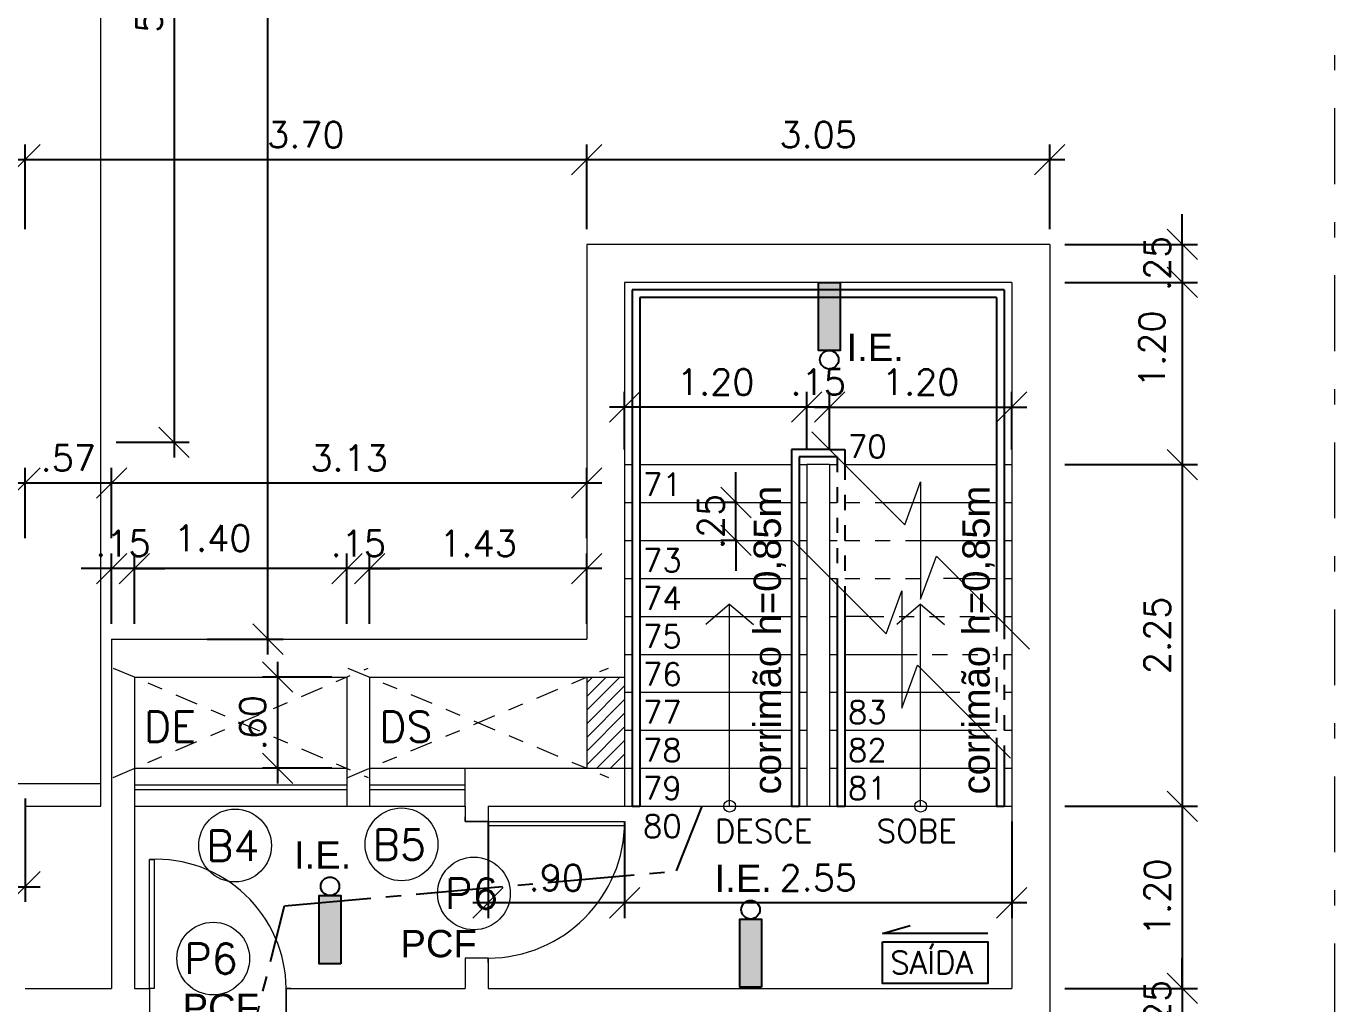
# Model space of a CAD drawing. Header units: millimetres. Extents: x 521 to 1055, y 261 to 520.
# Drawn here: x 616.32 to 624.94, y 403.8 to 410.23 of the extents above; entities that cross this region are included whole.
import ezdxf

# ---------------------------------------------------------------- set-up
doc = ezdxf.new("R2010")
doc.units = ezdxf.units.MM
for name, pattern in [('CENTER2', [28.575, 19.05, -3.175, 3.175, -3.175]), ('CONTINU', [0]), ('DASHDOT', [1, 0.5, -0.25, 0, -0.25]), ('DASHDOTX2', [2, 1, -0.5, 0, -0.5])]:
    doc.linetypes.add(name, pattern=pattern)
doc.layers.add('0.1', color=8, linetype='Continuous', lineweight=13)
doc.layers.add('ppci', color=8, linetype='Continuous')
doc.styles.add('80X50', font='romans.shx')
doc.styles.add('ROMANS', font='romans')
doc.styles.get("Standard").update_dxf_attribs({"font": 'romans.shx'})
doc.styles.add('STYLE1', font='sanss___.ttf')
doc.dimstyles.new('Fares Eng - 50', dxfattribs={"dimscale": 2, "dimtxt": 0.085, "dimasz": 0.1, "dimexe": 0.05, "dimexo": 0.05, "dimgap": 0.04, "dimtad": 1, "dimzin": 4, "dimdsep": 46, "dimtxsty": 'ROMANS', "dimblk1": 'OBLIQUE', "dimblk2": 'OBLIQUE', "dimsah": 1, "dimcen": 0.05, "dimdle": 0.05, "dimclrd": 8, "dimclre": 8, "dimclrt": 8, "dimaunit": 1, "dimadec": 0, "dimazin": 0, "dimtfac": 1, "dimtix": 1, "dimtmove": 2, "dimatfit": 0, "dimldrblk": 'OPEN90', "dimfxl": 1, "dimtolj": 1, "dimtzin": 0, "dimarcsym": 0})

# ---------------------------------------------------------------- blocks, each defined once
blk = doc.blocks.new('P90')
for points in [[(0.075, 0.93), (0.075, 0.9), (-0.075, 0.9), (-0.075, 0.93)], [(0.075, -0.03), (0.075, 0), (-0.075, 0), (-0.075, -0.03)]]:
    blk.add_lwpolyline(points)
blk.add_lwpolyline([(0.975, 0.87), (0.075, 0.87), (0.075, 0.9), (0.975, 0.9)], close=True)
at = {"color": 8}
blk.add_arc((0.075, 0.9), 0.9, 270, 0, dxfattribs=at)
blk = doc.blocks.new('_OBLIQUE')
at = {"color": 0, "linetype": 'ByBlock'}
blk.add_line((-0.5, -0.5), (0.5, 0.5), dxfattribs=at)
blk = doc.blocks.new('*D690')
at = {"layer": '0.1', "color": 8, "linetype": 'CONTINU', "lineweight": -2, "transparency": 16777216}
for p, q in [((623.935, 408.7965), (623.935, 408.9965)), ((623.1614, 408.7965), (624.035, 408.7965)), ((623.935, 408.7965), (623.935, 408.5465)), ((623.1614, 408.5465), (624.035, 408.5465)), ((623.935, 408.5465), (623.935, 408.3465))]:
    blk.add_line(p, q, dxfattribs=at)
at = {"layer": 'DEFPOINTS', "color": 0, "linetype": 'CONTINU', "lineweight": -2, "transparency": 16777216}
for p in [(623.0614, 408.7965), (623.0614, 408.5465), (623.935, 408.5465)]:
    blk.add_point(p, dxfattribs=at)
at = {"layer": '0.1', "color": 8, "linetype": 'CONTINU', "lineweight": -2, "transparency": 16777216, "xscale": 0.2, "yscale": 0.2, "zscale": 0.2}
for p, rotation in [((623.935, 408.7965), 270), ((623.935, 408.5465), 90)]:
    blk.add_blockref('_OBLIQUE', p, dxfattribs=dict(at, rotation=rotation))
at = {"layer": '0.1', "color": 8, "linetype": 'CONTINU', "transparency": 16777216, "insert": (623.77, 408.6715), "char_height": 0.17, "attachment_point": 5, "rotation": 90, "style": 'ROMANS'}
blk.add_mtext('\\A1;.25', dxfattribs=at)
blk = doc.blocks.new('_Open90')
at = {"color": 0, "linetype": 'ByBlock', "lineweight": -2}
for p, q in [((-0.5, 0.5), (0, 0)), ((0, 0), (-1, 0)), ((0, 0), (-0.5, -0.5))]:
    blk.add_line(p, q, dxfattribs=at)
blk = doc.blocks.new('*D691')
at = {"layer": '0.1', "color": 8, "linetype": 'CONTINU', "lineweight": -2, "transparency": 16777216}
for p, q in [((623.935, 408.6465), (623.935, 407.2465)), ((623.1614, 408.5465), (624.035, 408.5465)), ((623.1614, 407.3465), (624.035, 407.3465))]:
    blk.add_line(p, q, dxfattribs=at)
at = {"layer": 'DEFPOINTS', "color": 0, "linetype": 'CONTINU', "lineweight": -2, "transparency": 16777216}
for p in [(623.0614, 408.5465), (623.0614, 407.3465), (623.935, 407.3465)]:
    blk.add_point(p, dxfattribs=at)
at = {"layer": '0.1', "color": 8, "linetype": 'CONTINU', "lineweight": -2, "transparency": 16777216, "xscale": 0.2, "yscale": 0.2, "zscale": 0.2}
for p, rotation in [((623.935, 408.5465), 90), ((623.935, 407.3465), 270)]:
    blk.add_blockref('_OBLIQUE', p, dxfattribs=dict(at, rotation=rotation))
at = {"layer": '0.1', "color": 8, "linetype": 'CONTINU', "transparency": 16777216, "insert": (623.735, 408.1062), "char_height": 0.17, "attachment_point": 5, "rotation": 90, "style": 'ROMANS'}
blk.add_mtext('\\A1;1.20', dxfattribs=at)
blk = doc.blocks.new('*D692')
at = {"layer": '0.1', "color": 8, "linetype": 'CONTINU', "lineweight": -2, "transparency": 16777216}
for p, q in [((623.935, 407.4465), (623.935, 404.9965)), ((623.1614, 407.3465), (624.035, 407.3465)), ((623.1614, 405.0965), (624.035, 405.0965))]:
    blk.add_line(p, q, dxfattribs=at)
at = {"layer": 'DEFPOINTS', "color": 0, "linetype": 'CONTINU', "lineweight": -2, "transparency": 16777216}
for p in [(623.0614, 407.3465), (623.0614, 405.0965), (623.935, 405.0965)]:
    blk.add_point(p, dxfattribs=at)
at = {"layer": '0.1', "color": 8, "linetype": 'CONTINU', "lineweight": -2, "transparency": 16777216, "xscale": 0.2, "yscale": 0.2, "zscale": 0.2}
for p, rotation in [((623.935, 407.3465), 90), ((623.935, 405.0965), 270)]:
    blk.add_blockref('_OBLIQUE', p, dxfattribs=dict(at, rotation=rotation))
at = {"layer": '0.1', "color": 8, "linetype": 'CONTINU', "transparency": 16777216, "insert": (623.77, 406.2215), "char_height": 0.17, "attachment_point": 5, "rotation": 90, "style": 'ROMANS'}
blk.add_mtext('\\A1;2.25', dxfattribs=at)
blk = doc.blocks.new('*D693')
at = {"layer": '0.1', "color": 8, "linetype": 'CONTINU', "lineweight": -2, "transparency": 16777216}
for p, q in [((623.935, 405.1965), (623.935, 403.7965)), ((623.1614, 405.0965), (624.035, 405.0965)), ((623.1614, 403.8965), (624.035, 403.8965))]:
    blk.add_line(p, q, dxfattribs=at)
at = {"layer": 'DEFPOINTS', "color": 0, "linetype": 'CONTINU', "lineweight": -2, "transparency": 16777216}
for p in [(623.0614, 405.0965), (623.0614, 403.8965), (623.935, 403.8965)]:
    blk.add_point(p, dxfattribs=at)
at = {"layer": '0.1', "color": 8, "linetype": 'CONTINU', "lineweight": -2, "transparency": 16777216, "xscale": 0.2, "yscale": 0.2, "zscale": 0.2}
for p, rotation in [((623.935, 405.0965), 90), ((623.935, 403.8965), 270)]:
    blk.add_blockref('_OBLIQUE', p, dxfattribs=dict(at, rotation=rotation))
at = {"layer": '0.1', "color": 8, "linetype": 'CONTINU', "transparency": 16777216, "insert": (623.77, 404.4965), "char_height": 0.17, "attachment_point": 5, "rotation": 90, "style": 'ROMANS'}
blk.add_mtext('\\A1;1.20', dxfattribs=at)
blk = doc.blocks.new('*D694')
at = {"layer": '0.1', "color": 8, "linetype": 'CONTINU', "lineweight": -2, "transparency": 16777216}
for p, q in [((623.935, 403.8965), (623.935, 404.0965)), ((623.1614, 403.8965), (624.035, 403.8965)), ((623.935, 403.8965), (623.935, 403.6465)), ((623.1614, 403.6465), (624.035, 403.6465)), ((623.935, 403.6465), (623.935, 403.4465))]:
    blk.add_line(p, q, dxfattribs=at)
at = {"layer": 'DEFPOINTS', "color": 0, "linetype": 'CONTINU', "lineweight": -2, "transparency": 16777216}
for p in [(623.0614, 403.8965), (623.0614, 403.6465), (623.935, 403.6465)]:
    blk.add_point(p, dxfattribs=at)
at = {"layer": '0.1', "color": 8, "linetype": 'CONTINU', "lineweight": -2, "transparency": 16777216, "xscale": 0.2, "yscale": 0.2, "zscale": 0.2}
for p, rotation in [((623.935, 403.8965), 270), ((623.935, 403.6465), 90)]:
    blk.add_blockref('_OBLIQUE', p, dxfattribs=dict(at, rotation=rotation))
at = {"layer": '0.1', "color": 8, "linetype": 'CONTINU', "transparency": 16777216, "insert": (623.77, 403.7715), "char_height": 0.17, "attachment_point": 5, "rotation": 90, "style": 'ROMANS'}
blk.add_mtext('\\A1;.25', dxfattribs=at)
blk = doc.blocks.new('*D799')
at = {"layer": '0.1', "color": 8, "linetype": 'CONTINU', "lineweight": -2, "transparency": 16777216}
for p, q in [((620.2614, 407.4465), (620.2614, 407.825)), ((621.4614, 407.4465), (621.4614, 407.825)), ((621.5614, 407.725), (620.1614, 407.725))]:
    blk.add_line(p, q, dxfattribs=at)
at = {"layer": 'DEFPOINTS', "color": 0, "linetype": 'CONTINU', "lineweight": -2, "transparency": 16777216}
for p in [(620.2614, 407.725), (620.2614, 407.3465), (621.4614, 407.3465)]:
    blk.add_point(p, dxfattribs=at)
at = {"layer": '0.1', "color": 8, "linetype": 'CONTINU', "lineweight": -2, "transparency": 16777216, "xscale": 0.2, "yscale": 0.2, "zscale": 0.2, "rotation": 180}
blk.add_blockref('_OBLIQUE', (620.2614, 407.725), dxfattribs=at)
at = {"layer": '0.1', "color": 8, "linetype": 'CONTINU', "lineweight": -2, "transparency": 16777216, "xscale": 0.2, "yscale": 0.2, "zscale": 0.2}
blk.add_blockref('_OBLIQUE', (621.4614, 407.725), dxfattribs=at)
at = {"layer": '0.1', "color": 8, "linetype": 'CONTINU', "transparency": 16777216, "insert": (620.8614, 407.89), "char_height": 0.17, "attachment_point": 5, "style": 'ROMANS'}
blk.add_mtext('\\A1;1.20', dxfattribs=at)
blk = doc.blocks.new('*D800')
at = {"layer": '0.1', "color": 8, "linetype": 'CONTINU', "lineweight": -2, "transparency": 16777216}
for p, q in [((621.4614, 407.4465), (621.4614, 407.825)), ((621.6114, 407.4465), (621.6114, 407.825)), ((621.4614, 407.725), (621.2614, 407.725)), ((621.6114, 407.725), (621.4614, 407.725)), ((621.6114, 407.725), (621.8114, 407.725))]:
    blk.add_line(p, q, dxfattribs=at)
at = {"layer": 'DEFPOINTS', "color": 0, "linetype": 'CONTINU', "lineweight": -2, "transparency": 16777216}
for p in [(621.4614, 407.725), (621.4614, 407.3465), (621.6114, 407.3465)]:
    blk.add_point(p, dxfattribs=at)
at = {"layer": '0.1', "color": 8, "linetype": 'CONTINU', "lineweight": -2, "transparency": 16777216, "xscale": 0.2, "yscale": 0.2, "zscale": 0.2}
blk.add_blockref('_OBLIQUE', (621.4614, 407.725), dxfattribs=at)
at = {"layer": '0.1', "color": 8, "linetype": 'CONTINU', "lineweight": -2, "transparency": 16777216, "xscale": 0.2, "yscale": 0.2, "zscale": 0.2, "rotation": 180}
blk.add_blockref('_OBLIQUE', (621.6114, 407.725), dxfattribs=at)
at = {"layer": '0.1', "color": 8, "linetype": 'CONTINU', "transparency": 16777216, "insert": (621.5364, 407.89), "char_height": 0.17, "attachment_point": 5, "style": 'ROMANS'}
blk.add_mtext('\\A1;.15', dxfattribs=at)
blk = doc.blocks.new('*D801')
at = {"layer": '0.1', "color": 8, "linetype": 'CONTINU', "lineweight": -2, "transparency": 16777216}
for p, q in [((621.6114, 407.4465), (621.6114, 407.825)), ((622.8114, 407.4465), (622.8114, 407.825)), ((621.5114, 407.725), (622.9114, 407.725))]:
    blk.add_line(p, q, dxfattribs=at)
at = {"layer": 'DEFPOINTS', "color": 0, "linetype": 'CONTINU', "lineweight": -2, "transparency": 16777216}
for p in [(622.8114, 407.725), (621.6114, 407.3465), (622.8114, 407.3465)]:
    blk.add_point(p, dxfattribs=at)
at = {"layer": '0.1', "color": 8, "linetype": 'CONTINU', "lineweight": -2, "transparency": 16777216, "xscale": 0.2, "yscale": 0.2, "zscale": 0.2, "rotation": 180}
blk.add_blockref('_OBLIQUE', (621.6114, 407.725), dxfattribs=at)
at = {"layer": '0.1', "color": 8, "linetype": 'CONTINU', "lineweight": -2, "transparency": 16777216, "xscale": 0.2, "yscale": 0.2, "zscale": 0.2}
blk.add_blockref('_OBLIQUE', (622.8114, 407.725), dxfattribs=at)
at = {"layer": '0.1', "color": 8, "linetype": 'CONTINU', "transparency": 16777216, "insert": (622.2114, 407.89), "char_height": 0.17, "attachment_point": 5, "style": 'ROMANS'}
blk.add_mtext('\\A1;1.20', dxfattribs=at)
blk = doc.blocks.new('*D700')
at = {"layer": '0.1', "color": 8, "lineweight": -2, "transparency": 16777216}
for p, q in [((620.9945, 407.0965), (620.9945, 407.2965)), ((621.0019, 407.0965), (620.8945, 407.0965)), ((620.9945, 406.8465), (620.9945, 407.0965)), ((621.0019, 406.8465), (620.8945, 406.8465)), ((620.9945, 406.8465), (620.9945, 406.6465))]:
    blk.add_line(p, q, dxfattribs=at)
at = {"layer": 'DEFPOINTS', "color": 0, "lineweight": -2, "transparency": 16777216}
for p in [(620.9945, 407.0965), (621.1019, 407.0965), (621.1019, 406.8465)]:
    blk.add_point(p, dxfattribs=at)
at = {"layer": '0.1', "color": 8, "lineweight": -2, "transparency": 16777216, "xscale": 0.2, "yscale": 0.2, "zscale": 0.2}
for p, rotation in [((620.9945, 407.0965), 270), ((620.9945, 406.8465), 90)]:
    blk.add_blockref('_OBLIQUE', p, dxfattribs=dict(at, rotation=rotation))
at = {"layer": '0.1', "color": 8, "transparency": 16777216, "insert": (620.8295, 406.9715), "char_height": 0.17, "attachment_point": 5, "rotation": 90, "style": 'ROMANS'}
blk.add_mtext('\\A1;.25', dxfattribs=at)
blk = doc.blocks.new('*D802')
at = {"layer": '0.1', "color": 8, "linetype": 'CONTINU', "lineweight": -2, "transparency": 16777216}
for p, q in [((620.2614, 404.9965), (620.2614, 404.36)), ((622.8114, 404.9965), (622.8114, 404.36)), ((622.9114, 404.46), (620.1614, 404.46))]:
    blk.add_line(p, q, dxfattribs=at)
at = {"layer": 'DEFPOINTS', "color": 0, "linetype": 'CONTINU', "lineweight": -2, "transparency": 16777216}
for p in [(620.2614, 405.0965), (622.8114, 405.0965), (620.2614, 404.46)]:
    blk.add_point(p, dxfattribs=at)
at = {"layer": '0.1', "color": 8, "linetype": 'CONTINU', "lineweight": -2, "transparency": 16777216, "xscale": 0.2, "yscale": 0.2, "zscale": 0.2, "rotation": 180}
blk.add_blockref('_OBLIQUE', (620.2614, 404.46), dxfattribs=at)
at = {"layer": '0.1', "color": 8, "linetype": 'CONTINU', "lineweight": -2, "transparency": 16777216, "xscale": 0.2, "yscale": 0.2, "zscale": 0.2}
blk.add_blockref('_OBLIQUE', (622.8114, 404.46), dxfattribs=at)
at = {"layer": '0.1', "color": 8, "linetype": 'CONTINU', "transparency": 16777216, "insert": (621.5364, 404.625), "char_height": 0.17, "attachment_point": 5, "style": 'ROMANS'}
blk.add_mtext('\\A1;2.55', dxfattribs=at)
blk = doc.blocks.new('*D803')
at = {"layer": '0.1', "color": 8, "linetype": 'CONTINU', "lineweight": -2, "transparency": 16777216}
for p, q in [((619.3614, 404.9965), (619.3614, 404.36)), ((620.2614, 404.9965), (620.2614, 404.36)), ((620.3614, 404.46), (619.2614, 404.46))]:
    blk.add_line(p, q, dxfattribs=at)
at = {"layer": 'DEFPOINTS', "color": 0, "linetype": 'CONTINU', "lineweight": -2, "transparency": 16777216}
for p in [(619.3614, 405.0965), (620.2614, 405.0965), (619.3614, 404.46)]:
    blk.add_point(p, dxfattribs=at)
at = {"layer": '0.1', "color": 8, "linetype": 'CONTINU', "lineweight": -2, "transparency": 16777216, "xscale": 0.2, "yscale": 0.2, "zscale": 0.2, "rotation": 180}
blk.add_blockref('_OBLIQUE', (619.3614, 404.46), dxfattribs=at)
at = {"layer": '0.1', "color": 8, "linetype": 'CONTINU', "lineweight": -2, "transparency": 16777216, "xscale": 0.2, "yscale": 0.2, "zscale": 0.2}
blk.add_blockref('_OBLIQUE', (620.2614, 404.46), dxfattribs=at)
at = {"layer": '0.1', "color": 8, "linetype": 'CONTINU', "transparency": 16777216, "insert": (619.8114, 404.625), "char_height": 0.17, "attachment_point": 5, "style": 'ROMANS'}
blk.add_mtext('\\A1;.90', dxfattribs=at)
blk = doc.blocks.new('P90 - parede 25cm')
for points in [[(-0.125, 0.93), (-0.125, 0.9), (0.125, 0.9), (0.125, 0.93)], [(-0.125, -0.03), (-0.125, 0), (0.125, 0), (0.125, -0.03)]]:
    blk.add_lwpolyline(points)
blk.add_lwpolyline([(-0.975, 0.03), (-0.125, 0.03), (-0.125, 0), (-0.975, 0)], close=True)
at = {"color": 8}
blk.add_arc((-0.1175, 0.0415), 0.8585, 90.50075, 182.77241, dxfattribs=at)
blk = doc.blocks.new('*D747')
at = {"layer": '0.1', "color": 8, "linetype": 'CONTINU', "lineweight": -2, "transparency": 16777216}
for p, q in [((615.3114, 405.1465), (615.3114, 404.4665)), ((616.3114, 405.1465), (616.3114, 404.4665)), ((615.2114, 404.5665), (616.4114, 404.5665))]:
    blk.add_line(p, q, dxfattribs=at)
at = {"layer": 'DEFPOINTS', "color": 0, "linetype": 'CONTINU', "lineweight": -2, "transparency": 16777216}
for p in [(615.3114, 405.2465), (616.3114, 405.2465), (616.3114, 404.5665)]:
    blk.add_point(p, dxfattribs=at)
at = {"layer": '0.1', "color": 8, "linetype": 'CONTINU', "lineweight": -2, "transparency": 16777216, "xscale": 0.2, "yscale": 0.2, "zscale": 0.2, "rotation": 180}
blk.add_blockref('_OBLIQUE', (615.3114, 404.5665), dxfattribs=at)
at = {"layer": '0.1', "color": 8, "linetype": 'CONTINU', "lineweight": -2, "transparency": 16777216, "xscale": 0.2, "yscale": 0.2, "zscale": 0.2}
blk.add_blockref('_OBLIQUE', (616.3114, 404.5665), dxfattribs=at)
at = {"layer": '0.1', "color": 8, "linetype": 'CONTINU', "transparency": 16777216, "insert": (615.8114, 404.7315), "char_height": 0.17, "attachment_point": 5, "style": 'ROMANS'}
blk.add_mtext('\\A1;1.00', dxfattribs=at)
blk = doc.blocks.new('*D764')
at = {"layer": '0.1', "color": 8, "linetype": 'CONTINU', "lineweight": -2, "transparency": 16777216}
for p, q in [((620.0114, 408.8965), (620.0114, 409.4536)), ((623.0614, 408.8965), (623.0614, 409.4536)), ((623.1614, 409.3536), (619.9114, 409.3536))]:
    blk.add_line(p, q, dxfattribs=at)
at = {"layer": 'DEFPOINTS', "color": 0, "linetype": 'CONTINU', "lineweight": -2, "transparency": 16777216}
for p in [(620.0114, 409.3536), (620.0114, 408.7965), (623.0614, 408.7965)]:
    blk.add_point(p, dxfattribs=at)
at = {"layer": '0.1', "color": 8, "linetype": 'CONTINU', "lineweight": -2, "transparency": 16777216, "xscale": 0.2, "yscale": 0.2, "zscale": 0.2, "rotation": 180}
blk.add_blockref('_OBLIQUE', (620.0114, 409.3536), dxfattribs=at)
at = {"layer": '0.1', "color": 8, "linetype": 'CONTINU', "lineweight": -2, "transparency": 16777216, "xscale": 0.2, "yscale": 0.2, "zscale": 0.2}
blk.add_blockref('_OBLIQUE', (623.0614, 409.3536), dxfattribs=at)
at = {"layer": '0.1', "color": 8, "linetype": 'CONTINU', "transparency": 16777216, "insert": (621.5364, 409.5186), "char_height": 0.17, "attachment_point": 5, "style": 'ROMANS'}
blk.add_mtext('\\A1;3.05', dxfattribs=at)
blk = doc.blocks.new('*D765')
at = {"layer": '0.1', "color": 8, "linetype": 'CONTINU', "lineweight": -2, "transparency": 16777216}
for p, q in [((616.3114, 408.8965), (616.3114, 409.4536)), ((620.0114, 408.8965), (620.0114, 409.4536)), ((620.1114, 409.3536), (616.2114, 409.3536))]:
    blk.add_line(p, q, dxfattribs=at)
at = {"layer": 'DEFPOINTS', "color": 0, "linetype": 'CONTINU', "lineweight": -2, "transparency": 16777216}
for p in [(616.3114, 409.3536), (616.3114, 408.7965), (620.0114, 408.7965)]:
    blk.add_point(p, dxfattribs=at)
at = {"layer": '0.1', "color": 8, "linetype": 'CONTINU', "lineweight": -2, "transparency": 16777216, "xscale": 0.2, "yscale": 0.2, "zscale": 0.2, "rotation": 180}
blk.add_blockref('_OBLIQUE', (616.3114, 409.3536), dxfattribs=at)
at = {"layer": '0.1', "color": 8, "linetype": 'CONTINU', "lineweight": -2, "transparency": 16777216, "xscale": 0.2, "yscale": 0.2, "zscale": 0.2}
blk.add_blockref('_OBLIQUE', (620.0114, 409.3536), dxfattribs=at)
at = {"layer": '0.1', "color": 8, "linetype": 'CONTINU', "transparency": 16777216, "insert": (618.1614, 409.5186), "char_height": 0.17, "attachment_point": 5, "style": 'ROMANS'}
blk.add_mtext('\\A1;3.70', dxfattribs=at)
blk = doc.blocks.new('*D823')
at = {"layer": '0.1', "color": 8, "linetype": 'CONTINU', "lineweight": -2, "transparency": 16777216}
for p, q in [((618.5814, 406.2965), (618.5814, 406.7616)), ((620.0114, 406.2965), (620.0114, 406.7616)), ((620.1114, 406.6616), (618.4814, 406.6616))]:
    blk.add_line(p, q, dxfattribs=at)
at = {"layer": 'DEFPOINTS', "color": 0, "linetype": 'CONTINU', "lineweight": -2, "transparency": 16777216}
for p in [(618.5814, 406.6616), (618.5814, 406.1965), (620.0114, 406.1965)]:
    blk.add_point(p, dxfattribs=at)
at = {"layer": '0.1', "color": 8, "linetype": 'CONTINU', "lineweight": -2, "transparency": 16777216, "xscale": 0.2, "yscale": 0.2, "zscale": 0.2, "rotation": 180}
blk.add_blockref('_OBLIQUE', (618.5814, 406.6616), dxfattribs=at)
at = {"layer": '0.1', "color": 8, "linetype": 'CONTINU', "lineweight": -2, "transparency": 16777216, "xscale": 0.2, "yscale": 0.2, "zscale": 0.2}
blk.add_blockref('_OBLIQUE', (620.0114, 406.6616), dxfattribs=at)
at = {"layer": '0.1', "color": 8, "linetype": 'CONTINU', "transparency": 16777216, "insert": (619.2964, 406.8266), "char_height": 0.17, "attachment_point": 5, "style": 'ROMANS'}
blk.add_mtext('\\A1;1.43', dxfattribs=at)
blk = doc.blocks.new('*D766')
at = {"layer": '0.1', "color": 8, "linetype": 'CONTINU', "lineweight": -2, "transparency": 16777216}
for p, q in [((618.4314, 406.2965), (618.4314, 406.7616)), ((618.5814, 406.2965), (618.5814, 406.7616)), ((618.4314, 406.6616), (618.2314, 406.6616)), ((618.5814, 406.6616), (618.4314, 406.6616)), ((618.5814, 406.6616), (618.7814, 406.6616))]:
    blk.add_line(p, q, dxfattribs=at)
at = {"layer": 'DEFPOINTS', "color": 0, "linetype": 'CONTINU', "lineweight": -2, "transparency": 16777216}
for p in [(618.4314, 406.6616), (618.4314, 406.1965), (618.5814, 406.1965)]:
    blk.add_point(p, dxfattribs=at)
at = {"layer": '0.1', "color": 8, "linetype": 'CONTINU', "lineweight": -2, "transparency": 16777216, "xscale": 0.2, "yscale": 0.2, "zscale": 0.2}
blk.add_blockref('_OBLIQUE', (618.4314, 406.6616), dxfattribs=at)
at = {"layer": '0.1', "color": 8, "linetype": 'CONTINU', "lineweight": -2, "transparency": 16777216, "xscale": 0.2, "yscale": 0.2, "zscale": 0.2, "rotation": 180}
blk.add_blockref('_OBLIQUE', (618.5814, 406.6616), dxfattribs=at)
at = {"layer": '0.1', "color": 8, "linetype": 'CONTINU', "transparency": 16777216, "insert": (618.5064, 406.8266), "char_height": 0.17, "attachment_point": 5, "style": 'ROMANS'}
blk.add_mtext('\\A1;.15', dxfattribs=at)
blk = doc.blocks.new('*D767')
at = {"layer": '0.1', "color": 8, "linetype": 'CONTINU', "lineweight": -2, "transparency": 16777216}
for p, q in [((617.0314, 406.2965), (617.0314, 406.7616)), ((618.4314, 406.2965), (618.4314, 406.7616)), ((618.5314, 406.6616), (616.9314, 406.6616))]:
    blk.add_line(p, q, dxfattribs=at)
at = {"layer": 'DEFPOINTS', "color": 0, "linetype": 'CONTINU', "lineweight": -2, "transparency": 16777216}
for p in [(617.0314, 406.6616), (617.0314, 406.1965), (618.4314, 406.1965)]:
    blk.add_point(p, dxfattribs=at)
at = {"layer": '0.1', "color": 8, "linetype": 'CONTINU', "lineweight": -2, "transparency": 16777216, "xscale": 0.2, "yscale": 0.2, "zscale": 0.2, "rotation": 180}
blk.add_blockref('_OBLIQUE', (617.0314, 406.6616), dxfattribs=at)
at = {"layer": '0.1', "color": 8, "linetype": 'CONTINU', "lineweight": -2, "transparency": 16777216, "xscale": 0.2, "yscale": 0.2, "zscale": 0.2}
blk.add_blockref('_OBLIQUE', (618.4314, 406.6616), dxfattribs=at)
at = {"layer": '0.1', "color": 8, "linetype": 'CONTINU', "transparency": 16777216, "insert": (617.5479, 406.8616), "char_height": 0.17, "attachment_point": 5, "style": 'ROMANS'}
blk.add_mtext('\\A1;1.40', dxfattribs=at)
blk = doc.blocks.new('*D824')
at = {"layer": '0.1', "color": 8, "linetype": 'CONTINU', "lineweight": -2, "transparency": 16777216}
for p, q in [((616.8814, 406.2965), (616.8814, 406.7616)), ((617.0314, 406.2965), (617.0314, 406.7616)), ((616.8814, 406.6616), (616.6814, 406.6616)), ((617.0314, 406.6616), (616.8814, 406.6616)), ((617.0314, 406.6616), (617.2314, 406.6616))]:
    blk.add_line(p, q, dxfattribs=at)
at = {"layer": 'DEFPOINTS', "color": 0, "linetype": 'CONTINU', "lineweight": -2, "transparency": 16777216}
for p in [(616.8814, 406.6616), (616.8814, 406.1965), (617.0314, 406.1965)]:
    blk.add_point(p, dxfattribs=at)
at = {"layer": '0.1', "color": 8, "linetype": 'CONTINU', "lineweight": -2, "transparency": 16777216, "xscale": 0.2, "yscale": 0.2, "zscale": 0.2}
blk.add_blockref('_OBLIQUE', (616.8814, 406.6616), dxfattribs=at)
at = {"layer": '0.1', "color": 8, "linetype": 'CONTINU', "lineweight": -2, "transparency": 16777216, "xscale": 0.2, "yscale": 0.2, "zscale": 0.2, "rotation": 180}
blk.add_blockref('_OBLIQUE', (617.0314, 406.6616), dxfattribs=at)
at = {"layer": '0.1', "color": 8, "linetype": 'CONTINU', "transparency": 16777216, "insert": (616.9564, 406.8266), "char_height": 0.17, "attachment_point": 5, "style": 'ROMANS'}
blk.add_mtext('\\A1;.15', dxfattribs=at)
blk = doc.blocks.new('*D771')
at = {"layer": '0.1', "color": 8, "linetype": 'CONTINU', "lineweight": -2, "transparency": 16777216}
for p, q in [((616.8814, 406.8616), (616.8814, 407.3247)), ((620.0114, 406.8616), (620.0114, 407.3247)), ((620.1114, 407.2247), (616.7814, 407.2247))]:
    blk.add_line(p, q, dxfattribs=at)
at = {"layer": 'DEFPOINTS', "color": 0, "linetype": 'CONTINU', "lineweight": -2, "transparency": 16777216}
for p in [(616.8814, 407.2247), (616.8814, 406.7616), (620.0114, 406.7616)]:
    blk.add_point(p, dxfattribs=at)
at = {"layer": '0.1', "color": 8, "linetype": 'CONTINU', "lineweight": -2, "transparency": 16777216, "xscale": 0.2, "yscale": 0.2, "zscale": 0.2, "rotation": 180}
blk.add_blockref('_OBLIQUE', (616.8814, 407.2247), dxfattribs=at)
at = {"layer": '0.1', "color": 8, "linetype": 'CONTINU', "lineweight": -2, "transparency": 16777216, "xscale": 0.2, "yscale": 0.2, "zscale": 0.2}
blk.add_blockref('_OBLIQUE', (620.0114, 407.2247), dxfattribs=at)
at = {"layer": '0.1', "color": 8, "linetype": 'CONTINU', "transparency": 16777216, "insert": (618.4464, 407.3897), "char_height": 0.17, "attachment_point": 5, "style": 'ROMANS'}
blk.add_mtext('\\A1;3.13', dxfattribs=at)
blk = doc.blocks.new('*D772')
at = {"layer": '0.1', "color": 8, "linetype": 'CONTINU', "lineweight": -2, "transparency": 16777216}
for p, q in [((616.3114, 406.8616), (616.3114, 407.3247)), ((616.8814, 406.8616), (616.8814, 407.3247)), ((616.9814, 407.2247), (616.2114, 407.2247))]:
    blk.add_line(p, q, dxfattribs=at)
at = {"layer": 'DEFPOINTS', "color": 0, "linetype": 'CONTINU', "lineweight": -2, "transparency": 16777216}
for p in [(616.3114, 407.2247), (616.3114, 406.7616), (616.8814, 406.7616)]:
    blk.add_point(p, dxfattribs=at)
at = {"layer": '0.1', "color": 8, "linetype": 'CONTINU', "lineweight": -2, "transparency": 16777216, "xscale": 0.2, "yscale": 0.2, "zscale": 0.2, "rotation": 180}
blk.add_blockref('_OBLIQUE', (616.3114, 407.2247), dxfattribs=at)
at = {"layer": '0.1', "color": 8, "linetype": 'CONTINU', "lineweight": -2, "transparency": 16777216, "xscale": 0.2, "yscale": 0.2, "zscale": 0.2}
blk.add_blockref('_OBLIQUE', (616.8814, 407.2247), dxfattribs=at)
at = {"layer": '0.1', "color": 8, "linetype": 'CONTINU', "transparency": 16777216, "insert": (616.5964, 407.3897), "char_height": 0.17, "attachment_point": 5, "style": 'ROMANS'}
blk.add_mtext('\\A1;.57', dxfattribs=at)
blk = doc.blocks.new('*D833')
at = {"layer": '0.1', "color": 8, "lineweight": -2, "transparency": 16777216}
for p, q in [((617.9116, 406.0965), (617.9116, 424.3465)), ((617.5102, 424.2465), (618.0116, 424.2465)), ((617.5102, 406.1965), (618.0116, 406.1965))]:
    blk.add_line(p, q, dxfattribs=at)
at = {"layer": 'DEFPOINTS', "color": 0, "lineweight": -2, "transparency": 16777216}
for p in [(617.4102, 424.2465), (617.9116, 424.2465), (617.4102, 406.1965)]:
    blk.add_point(p, dxfattribs=at)
at = {"layer": '0.1', "color": 8, "lineweight": -2, "transparency": 16777216, "xscale": 0.2, "yscale": 0.2, "zscale": 0.2}
for p, rotation in [((617.9116, 424.2465), 90), ((617.9116, 406.1965), 270)]:
    blk.add_blockref('_OBLIQUE', p, dxfattribs=dict(at, rotation=rotation))
at = {"layer": '0.1', "color": 8, "transparency": 16777216, "insert": (617.7466, 415.2215), "char_height": 0.17, "attachment_point": 5, "rotation": 90, "style": 'ROMANS'}
blk.add_mtext('\\A1;18.05', dxfattribs=at)
blk = doc.blocks.new('*D1034')
at = {"layer": '0.1', "color": 8, "linetype": 'CONTINU', "lineweight": -2, "transparency": 16777216}
for p, q in [((617.2929, 413.4965), (617.2929, 407.3936)), ((616.9114, 413.3965), (617.3929, 413.3965)), ((616.9114, 407.4936), (617.3929, 407.4936))]:
    blk.add_line(p, q, dxfattribs=at)
at = {"layer": 'DEFPOINTS', "color": 0, "linetype": 'CONTINU', "lineweight": -2, "transparency": 16777216}
for p in [(616.8114, 413.3965), (616.8114, 407.4936), (617.2929, 407.4936)]:
    blk.add_point(p, dxfattribs=at)
at = {"layer": '0.1', "color": 8, "linetype": 'CONTINU', "lineweight": -2, "transparency": 16777216, "xscale": 0.2, "yscale": 0.2, "zscale": 0.2}
for p, rotation in [((617.2929, 413.3965), 90), ((617.2929, 407.4936), 270)]:
    blk.add_blockref('_OBLIQUE', p, dxfattribs=dict(at, rotation=rotation))
at = {"layer": '0.1', "color": 8, "linetype": 'CONTINU', "transparency": 16777216, "insert": (617.1279, 410.445), "char_height": 0.17, "attachment_point": 5, "rotation": 90, "style": 'ROMANS'}
blk.add_mtext('\\A1;5.90', dxfattribs=at)
blk = doc.blocks.new('*D2472')
at = {"layer": '0.1', "color": 8, "linetype": 'CONTINU', "lineweight": -2, "transparency": 16777216}
for p, q in [((617.976, 405.2465), (617.976, 406.0465)), ((618.3314, 405.9465), (617.876, 405.9465)), ((618.3314, 405.3465), (617.876, 405.3465))]:
    blk.add_line(p, q, dxfattribs=at)
at = {"layer": 'DEFPOINTS', "color": 0, "linetype": 'CONTINU', "lineweight": -2, "transparency": 16777216}
for p in [(617.976, 405.9465), (618.4314, 405.9465), (618.4314, 405.3465)]:
    blk.add_point(p, dxfattribs=at)
at = {"layer": '0.1', "color": 8, "linetype": 'CONTINU', "lineweight": -2, "transparency": 16777216, "xscale": 0.2, "yscale": 0.2, "zscale": 0.2}
for p, rotation in [((617.976, 405.9465), 90), ((617.976, 405.3465), 270)]:
    blk.add_blockref('_OBLIQUE', p, dxfattribs=dict(at, rotation=rotation))
at = {"layer": '0.1', "color": 8, "linetype": 'CONTINU', "transparency": 16777216, "insert": (617.811, 405.6465), "char_height": 0.17, "attachment_point": 5, "rotation": 90, "style": 'ROMANS'}
blk.add_mtext('\\A1;.60', dxfattribs=at)
blk = doc.blocks.new('SAIDA')
at = {"layer": 'ppci', "color": 10, "linetype": 'CONTINU'}
for p, q in [((606.3494, 490.7845), (606.5313, 490.8355)), ((607.0434, 490.7845), (606.3494, 490.7845))]:
    blk.add_line(p, q, dxfattribs=at)
blk.add_lwpolyline([(606.3494, 490.7295), (607.0434, 490.7295), (607.0434, 490.4547), (606.3494, 490.4547)], close=True, dxfattribs=at)
at = {"layer": 'ppci', "color": 10}
blk.add_text('SAÍDA', height=0.15, dxfattribs=at).set_placement((606.4001, 490.5171))

msp = doc.modelspace()

# ---------------------------------------------------------------- hatches: boundary and pattern name
at = {"layer": '0.1', "linetype": 'CONTINU'}
h = msp.add_hatch(dxfattribs=at)
h.set_pattern_fill('ANSI31', color=8, scale=0.02, style=0)
h.set_pattern_definition([(45, (-100.56493, 0), (-0.0449012806, 0.0449012806), [])])
h.paths.add_polyline_path([(620.26144, 405.94649), (620.01144, 405.94649), (620.01144, 405.34649), (620.26144, 405.34649)])
at = {"layer": 'ppci'}
for points in [[(621.53802, 408.09796), (621.68052, 408.09796), (621.68052, 408.54649), (621.53802, 408.54649)], [(618.3915, 404.50785), (618.249, 404.50785), (618.249, 404.05932), (618.3915, 404.05932)], [(621.16241, 404.35355), (621.01991, 404.35355), (621.01991, 403.90502), (621.16241, 403.90502)]]:
    msp.add_hatch(color=10, dxfattribs=at).paths.add_polyline_path(points)

# ---------------------------------------------------------------- linework, layer by layer
at = {"layer": '0.1', "color": 8, "linetype": 'DASHDOTX2', "ltscale": 0.5}
msp.add_line((624.9398, 365.19275), (624.9398, 428.20423), dxfattribs=at)
at = {"layer": '0.1', "color": 8, "linetype": 'CONTINU'}
for p, q in [((616.81144, 405.24649), (616.81144, 423.09649)), ((621.8692, 406.34649), (621.71144, 406.34649))]:
    msp.add_line(p, q, dxfattribs=at)
at = {"layer": '0.1', "color": 7}
for p, q in [((620.01144, 408.79649), (620.01144, 406.19649)), ((623.06144, 408.79649), (620.01144, 408.79649)), ((623.06144, 408.79649), (623.06144, 397.19649)), ((620.26144, 408.54649), (620.26144, 405.94649)), ((622.81144, 408.54649), (620.26144, 408.54649)), ((622.81144, 408.54649), (622.81144, 403.89649)), ((621.46144, 407.34649), (621.46144, 405.09649)), ((621.61144, 407.34649), (621.46144, 407.34649)), ((621.61144, 407.34649), (621.61144, 405.09649)), ((620.26144, 406.34495), (620.26144, 405.94649)), ((616.88144, 406.19649), (616.88144, 403.89649)), ((616.88144, 406.19649), (620.01144, 406.19649)), ((616.88144, 406.19649), (620.01144, 406.19649)), ((616.88144, 406.19649), (616.88144, 405.04649)), ((617.03144, 405.94649), (617.03144, 405.09649)), ((617.03144, 405.94649), (618.43144, 405.94649)), ((618.43144, 405.94649), (618.43144, 405.09649)), ((618.58144, 405.94649), (620.26144, 405.94649)), ((618.58144, 405.94649), (618.58144, 405.34649)), ((620.01144, 405.94649), (620.01144, 405.34649)), ((620.26144, 405.94649), (620.26144, 405.34649)), ((618.58144, 405.34649), (618.58144, 405.09649)), ((619.21144, 405.34649), (620.26144, 405.34649)), ((619.21144, 405.09649), (619.21144, 405.34649)), ((620.26144, 405.34649), (620.26144, 405.09649)), ((616.06144, 405.24649), (616.81144, 405.24649)), ((616.81144, 405.09649), (616.81144, 405.24649)), ((616.31144, 405.09649), (616.81144, 405.09649)), ((617.03144, 405.09649), (617.03144, 403.89649)), ((618.43144, 405.09649), (618.58144, 405.09649)), ((619.21144, 405.09649), (619.21144, 404.99649)), ((619.36144, 405.09649), (619.36144, 404.99649)), ((619.36144, 405.09649), (620.26144, 405.09649)), ((621.46144, 405.09649), (621.61144, 405.09649)), ((619.21144, 404.99649), (619.36144, 404.99649)), ((619.36144, 404.09649), (619.21144, 404.09649)), ((619.21144, 404.09649), (619.21144, 403.89649)), ((619.36144, 404.09649), (619.36144, 403.89649)), ((616.31144, 403.89649), (616.88144, 403.89649)), ((617.03144, 403.89649), (617.13144, 403.89649)), ((617.13144, 403.89649), (617.13144, 403.64649)), ((618.03144, 403.64649), (618.03144, 403.89649)), ((618.03144, 403.89649), (619.21144, 403.89649)), ((619.36144, 403.89649), (622.81144, 403.89649))]:
    msp.add_line(p, q, dxfattribs=at)
at = {"layer": '0.1', "color": 8}
for p, q in [((620.26144, 407.34649), (620.31144, 407.34649)), ((620.36144, 407.34649), (621.36144, 407.34649)), ((621.41144, 407.34649), (621.46144, 407.34649)), ((621.61144, 407.34649), (621.66144, 407.34649)), ((621.71144, 407.34649), (622.71144, 407.34649)), ((622.76144, 407.34649), (622.81144, 407.34649)), ((620.26144, 407.09649), (620.31144, 407.09649)), ((620.36144, 407.09649), (621.36144, 407.09649)), ((621.41144, 407.09649), (621.46144, 407.09649)), ((621.61144, 407.09649), (621.66144, 407.09649)), ((621.96146, 407.09649), (622.71144, 407.09649)), ((622.76144, 407.09649), (622.81144, 407.09649)), ((620.26144, 406.84649), (620.31144, 406.84649)), ((620.36144, 406.84649), (621.36144, 406.84649)), ((621.41144, 406.84649), (621.46144, 406.84649)), ((621.61144, 406.84649), (621.66144, 406.84649)), ((622.21144, 406.84651), (622.71144, 406.84651)), ((622.76144, 406.84649), (622.81144, 406.84649)), ((620.26144, 406.59649), (620.31144, 406.59649)), ((620.36144, 406.59649), (621.36144, 406.59649)), ((621.41144, 406.59649), (621.46144, 406.59649)), ((621.61144, 406.59649), (621.66144, 406.59649)), ((622.46146, 406.59649), (622.71144, 406.59649)), ((622.76144, 406.59649), (622.81144, 406.59649)), ((620.95278, 406.42788), (620.79536, 406.29313)), ((620.95278, 405.09649), (620.95278, 406.42788)), ((620.95278, 406.42788), (621.11019, 406.29313)), ((622.21144, 406.42788), (622.05403, 406.29313)), ((622.21144, 405.09649), (622.21144, 406.42788)), ((622.21144, 406.42788), (622.36885, 406.29313)), ((620.26144, 406.34649), (620.31144, 406.34649)), ((620.36144, 406.34649), (621.36144, 406.34649)), ((621.41144, 406.34649), (621.46144, 406.34649)), ((621.61144, 406.34649), (621.66144, 406.34649)), ((622.71144, 406.34651), (622.71144, 406.34649)), ((622.76144, 406.34649), (622.81144, 406.34649)), ((620.26144, 406.09649), (620.31144, 406.09649)), ((620.36144, 406.09649), (621.36144, 406.09649)), ((621.41144, 406.09649), (621.46144, 406.09649)), ((621.61144, 406.09649), (621.66144, 406.09649)), ((621.71144, 406.09649), (622.08748, 406.09649)), ((622.76144, 406.09649), (622.81144, 406.09649)), ((620.26144, 405.94649), (620.26144, 405.34649)), ((620.26144, 405.84649), (620.31144, 405.84649)), ((620.36144, 405.84649), (621.36144, 405.84649)), ((621.41144, 405.84649), (621.46144, 405.84649)), ((621.61144, 405.84649), (621.66144, 405.84649)), ((621.71144, 405.84649), (622.08748, 405.84649)), ((622.08748, 405.84649), (622.3692, 405.84649)), ((622.76144, 405.84649), (622.81144, 405.84649)), ((620.26144, 405.59649), (620.31144, 405.59649)), ((620.36144, 405.59649), (621.36144, 405.59649)), ((621.41144, 405.59649), (621.46144, 405.59649)), ((621.61144, 405.59649), (621.66144, 405.59649)), ((621.71144, 405.59649), (622.71144, 405.59649)), ((622.76144, 405.59649), (622.81144, 405.59649)), ((617.03144, 405.34649), (618.43144, 405.34649)), ((618.58144, 405.34649), (619.21144, 405.34649)), ((620.26144, 405.34649), (620.26144, 405.09649)), ((620.26144, 405.34649), (620.31144, 405.34649)), ((620.36144, 405.34649), (621.36144, 405.34649)), ((621.41144, 405.34649), (621.46144, 405.34649)), ((621.61144, 405.34649), (621.66144, 405.34649)), ((621.71144, 405.34649), (622.71144, 405.34649)), ((622.76144, 405.34649), (622.81144, 405.34649)), ((617.03144, 405.23649), (618.43144, 405.23649)), ((617.03144, 405.20649), (618.43144, 405.20649)), ((618.58144, 405.23649), (619.21144, 405.23649)), ((618.58144, 405.20649), (619.21144, 405.20649)), ((617.03144, 405.09649), (618.43144, 405.09649)), ((617.03144, 405.09649), (618.43144, 405.09649)), ((618.43144, 405.09649), (619.21144, 405.09649)), ((618.58144, 405.09649), (619.21144, 405.09649)), ((619.36144, 405.09649), (620.26144, 405.09649)), ((620.26144, 405.09649), (620.31144, 405.09649)), ((620.36144, 405.09649), (621.36144, 405.09649)), ((621.41144, 405.09649), (621.46144, 405.09649)), ((621.61144, 405.09649), (621.66144, 405.09649)), ((621.71144, 405.09649), (622.71144, 405.09649)), ((622.76144, 405.09649), (622.81144, 405.09649))]:
    msp.add_line(p, q, dxfattribs=at)
at = {"layer": '0.1', "color": 8, "linetype": 'DASHDOT', "ltscale": 0.2}
for p, q in [((621.71144, 407.09649), (621.96146, 407.09649)), ((621.71144, 406.84649), (622.21144, 406.84649)), ((621.71144, 406.59649), (622.26116, 406.59649)), ((622.46146, 406.59649), (622.26116, 406.59649)), ((621.8692, 406.34649), (622.71146, 406.34649)), ((622.08748, 406.09649), (622.71144, 406.09649)), ((622.3692, 405.84649), (622.71144, 405.84649))]:
    msp.add_line(p, q, dxfattribs=at)
at = {"layer": '0.1', "color": 8, "linetype": 'DASHDOT', "ltscale": 0.3}
for p, q in [((616.89144, 405.28649), (618.57144, 406.00649)), ((616.89144, 406.00649), (618.57144, 405.28649)), ((618.43844, 405.28649), (620.15444, 406.00649)), ((618.43844, 406.00649), (620.15444, 405.28649))]:
    msp.add_line(p, q, dxfattribs=at)
at = {"layer": '0.1', "color": 8}
for points in [[(621.4955, 407.56246), (622.10811, 406.94984), (622.21144, 407.23256), (622.21144, 406.84651), (622.21144, 406.46046), (622.31478, 406.74318), (622.92739, 406.13056)], [(621.37154, 406.84415), (621.98415, 406.23154), (622.08748, 406.51425), (622.08748, 406.12821), (622.08748, 405.74216), (622.19082, 406.02487), (622.80343, 405.41226)]]:
    msp.add_lwpolyline(points, dxfattribs=at)
for centre, radius in [((620.95278, 405.09649), 0.03865), ((622.21144, 405.09649), 0.03865), ((617.6954, 404.83758), 0.23964), ((618.79148, 404.84518), 0.23964), ((619.26852, 404.52202), 0.23964), ((617.55088, 404.093), 0.23964)]:
    msp.add_circle(centre, radius, dxfattribs=at)
at = {"layer": 'ppci', "color": 10}
for p, q in [((620.31144, 408.49649), (620.31144, 405.09649)), ((622.76144, 408.49649), (620.31144, 408.49649)), ((622.76144, 408.49649), (622.76144, 406.29651)), ((620.36144, 408.44649), (620.36144, 405.09649)), ((622.71144, 408.44649), (620.36144, 408.44649)), ((622.71144, 408.44649), (622.71144, 406.34651)), ((621.36144, 407.44649), (621.36144, 405.09649)), ((621.61146, 407.44649), (621.36144, 407.44649)), ((621.61146, 407.44649), (621.71144, 407.44649)), ((621.71144, 407.44649), (621.71144, 407.34649)), ((621.41144, 407.39649), (621.41144, 405.09649)), ((621.66144, 407.39649), (621.41144, 407.39649)), ((621.66144, 406.55425), (621.66144, 405.09649)), ((621.71144, 406.50425), (621.71144, 405.09649)), ((622.71144, 405.50425), (622.71144, 405.09649)), ((622.76144, 405.45425), (622.76144, 405.09649)), ((620.31144, 405.09649), (620.36144, 405.09649)), ((621.36144, 405.09649), (621.41144, 405.09649)), ((621.66144, 405.09649), (621.71144, 405.09649)), ((622.71144, 405.09649), (622.76144, 405.09649))]:
    msp.add_line(p, q, dxfattribs=at)
at = {"layer": 'ppci', "color": 8, "linetype": 'DASHDOT', "ltscale": 0.2}
for p, q in [((621.66144, 407.39649), (621.66144, 406.55425)), ((621.71144, 407.34649), (621.71144, 406.50425)), ((622.71144, 406.34649), (622.71144, 405.50425)), ((622.76144, 406.29651), (622.76144, 405.45425))]:
    msp.add_line(p, q, dxfattribs=at)
at = {"layer": 'ppci', "color": 10}
for points in [[(621.53802, 408.54649), (621.68052, 408.54649), (621.68052, 408.09796), (621.53802, 408.09796)], [(618.3915, 404.05932), (618.249, 404.05932), (618.249, 404.50785), (618.3915, 404.50785)], [(621.16241, 403.90502), (621.01991, 403.90502), (621.01991, 404.35355), (621.16241, 404.35355)]]:
    msp.add_lwpolyline(points, close=True, dxfattribs=at)
at = {"layer": 'ppci', "color": 10, "linetype": 'CENTER2', "lineweight": -2, "ltscale": 0.03}
msp.add_lwpolyline([(600.56144, 374.49649), (603.2071, 379.23694), (607.56864, 379.45558), (608.83738, 400.52147), (617.50246, 402.38245), (618.01983, 404.43977), (620.60213, 404.66988), (620.77261, 405.09649)], dxfattribs=at)
at = {"layer": 'ppci', "color": 10}
for centre in [(621.60927, 408.03678), (618.32025, 404.56903), (621.09116, 404.41473)]:
    msp.add_circle(centre, 0.06117, dxfattribs=at)

# ---------------------------------------------------------------- block references
at = {"layer": '0.1', "color": 8}
msp.add_blockref('P90', (619.28644, 404.09649), dxfattribs=at)
at = {"layer": '0.1', "color": 8, "rotation": 270}
msp.add_blockref('P90 - parede 25cm', (617.13144, 403.77149), dxfattribs=at)
at = {"layer": 'ppci', "color": 10, "linetype": 'CONTINU'}
msp.add_blockref('SAIDA', (15.61028, -86.5255), dxfattribs=at)

# ---------------------------------------------------------------- texts
at = {"layer": '0.1', "color": 8, "style": '80X50'}
for s, p in [('70', (621.73124, 407.39038)), ('71', (620.38124, 407.14038)), ('73', (620.38124, 406.64038)), ('74', (620.38124, 406.39038)), ('75', (620.38124, 406.14038)), ('76', (620.38124, 405.89038)), ('77', (620.38124, 405.64038)), ('83', (621.73124, 405.64036)), ('78', (620.38124, 405.39038)), ('82', (621.73124, 405.39036)), ('79', (620.38124, 405.14038)), ('81', (621.73124, 405.14036)), ('80', (620.38124, 404.89038)), ('DESCE', (620.85576, 404.85839)), ('SOBE', (621.92204, 404.85839))]:
    msp.add_text(s, height=0.15, dxfattribs=at).set_placement(p)
at = {"layer": '0.1', "color": 8}
for s, p in [('DE', (617.09438, 405.52053)), ('DS', (618.64438, 405.52053)), ('B4', (617.50479, 404.73607)), ('B5', (618.60087, 404.74366)), ('P6', (619.07791, 404.42051)), ('P6', (617.36027, 403.99149))]:
    msp.add_text(s, height=0.2, dxfattribs=at).set_placement(p)
at = {"layer": 'ppci', "color": 10, "style": 'STYLE1'}
for s, p in [('I.E.', (621.72303, 408.02773)), ('I.E.', (618.08336, 404.68529)), ('I.E.', (620.85426, 404.53099)), ('PCF', (618.78445, 404.10153)), ('PCF', (617.34956, 403.68104))]:
    msp.add_text(s, height=0.18, dxfattribs=at).set_placement(p)
for p in [(621.29064, 405.17405), (622.66593, 405.17405)]:
    msp.add_text('corrimão h=0,85m', height=0.18, rotation=90, dxfattribs=at).set_placement(p)

# ---------------------------------------------------------------- dimensions: what is measured, and where the dimension line sits
at = {"layer": '0.1', "color": 7}
dim = msp.add_linear_dim(base=(617.91165, 424.24649), p1=(617.41019, 406.19649), p2=(617.41019, 424.24649), angle=90, dimstyle='Fares Eng - 50', dxfattribs=at)
dim.commit()
dim.dimension.update_dxf_attribs({"geometry": '*D833', "text_midpoint": (617.74665, 415.22149)})
at = {"layer": '0.1', "color": 8, "linetype": 'CONTINU'}
for base, p1, p2, picture, middle in [((617.29294, 407.49357), (616.81144, 413.39649), (616.81144, 407.49357), '*D1034', (617.12794, 410.44503)), ((623.93503, 408.54649), (623.06144, 408.79649), (623.06144, 408.54649), '*D690', (623.77003, 408.67149)), ((623.93503, 405.09649), (623.06144, 407.34649), (623.06144, 405.09649), '*D692', (623.77003, 406.22149)), ((617.976, 405.94649), (618.43144, 405.34649), (618.43144, 405.94649), '*D2472', (617.811, 405.64649)), ((623.93503, 403.89649), (623.06144, 405.09649), (623.06144, 403.89649), '*D693', (623.77003, 404.49649)), ((623.93503, 403.64649), (623.06144, 403.89649), (623.06144, 403.64649), '*D694', (623.77003, 403.77149))]:
    dim = msp.add_linear_dim(base=base, p1=p1, p2=p2, angle=90, dimstyle='Fares Eng - 50', dxfattribs=at)
    dim.commit()
    dim.dimension.update_dxf_attribs({"geometry": picture, "text_midpoint": middle})
for base, p1, p2, picture, middle in [((616.31144, 409.35358), (620.01144, 408.79649), (616.31144, 408.79649), '*D765', (618.16144, 409.51858)), ((620.01144, 409.35358), (623.06144, 408.79649), (620.01144, 408.79649), '*D764', (621.53644, 409.51858)), ((620.26144, 407.72501), (621.46144, 407.34649), (620.26144, 407.34649), '*D799', (620.86144, 407.89001)), ((621.46144, 407.72501), (621.61144, 407.34649), (621.46144, 407.34649), '*D800', (621.53644, 407.89001)), ((622.81144, 407.72501), (621.61144, 407.34649), (622.81144, 407.34649), '*D801', (622.21144, 407.89001)), ((616.31144, 407.2247), (616.88144, 406.76163), (616.31144, 406.76163), '*D772', (616.59644, 407.3897)), ((616.88144, 407.2247), (620.01144, 406.76163), (616.88144, 406.76163), '*D771', (618.44644, 407.3897)), ((616.88144, 406.66163), (617.03144, 406.19649), (616.88144, 406.19649), '*D824', (616.95644, 406.82663)), ((618.43144, 406.66163), (618.58144, 406.19649), (618.43144, 406.19649), '*D766', (618.50644, 406.82663)), ((618.58144, 406.66163), (620.01144, 406.19649), (618.58144, 406.19649), '*D823', (619.29644, 406.82663)), ((616.31144, 404.56648), (615.31144, 405.24649), (616.31144, 405.24649), '*D747', (615.81144, 404.73148)), ((619.36144, 404.46), (620.26144, 405.09649), (619.36144, 405.09649), '*D803', (619.81144, 404.625)), ((620.26144, 404.46), (622.81144, 405.09649), (620.26144, 405.09649), '*D802', (621.53644, 404.625))]:
    dim = msp.add_linear_dim(base=base, p1=p1, p2=p2, dimstyle='Fares Eng - 50', dxfattribs=at)
    dim.commit()
    dim.dimension.update_dxf_attribs({"geometry": picture, "text_midpoint": middle})
dim = msp.add_linear_dim(base=(623.93503, 407.34649), p1=(623.06144, 408.54649), p2=(623.06144, 407.34649), angle=90, dimstyle='Fares Eng - 50', dxfattribs=at)
dim.commit()
dim.dimension.update_dxf_attribs({"geometry": '*D691', "text_midpoint": (623.73503, 408.10624), "dimtype": 160})
at = {"layer": '0.1', "color": 8}
dim = msp.add_linear_dim(base=(620.99454, 407.09649), p1=(621.10188, 406.84649), p2=(621.10188, 407.09649), angle=90, dimstyle='Fares Eng - 50', dxfattribs=at)
dim.commit()
dim.dimension.update_dxf_attribs({"geometry": '*D700', "text_midpoint": (620.82954, 406.97149)})
at = {"layer": '0.1', "color": 8, "linetype": 'CONTINU'}
dim = msp.add_linear_dim(base=(617.03144, 406.66163), p1=(618.43144, 406.19649), p2=(617.03144, 406.19649), dimstyle='Fares Eng - 50', dxfattribs=at)
dim.commit()
dim.dimension.update_dxf_attribs({"geometry": '*D767', "text_midpoint": (617.54789, 406.86163), "dimtype": 160})

doc.saveas('drawing.dxf')
